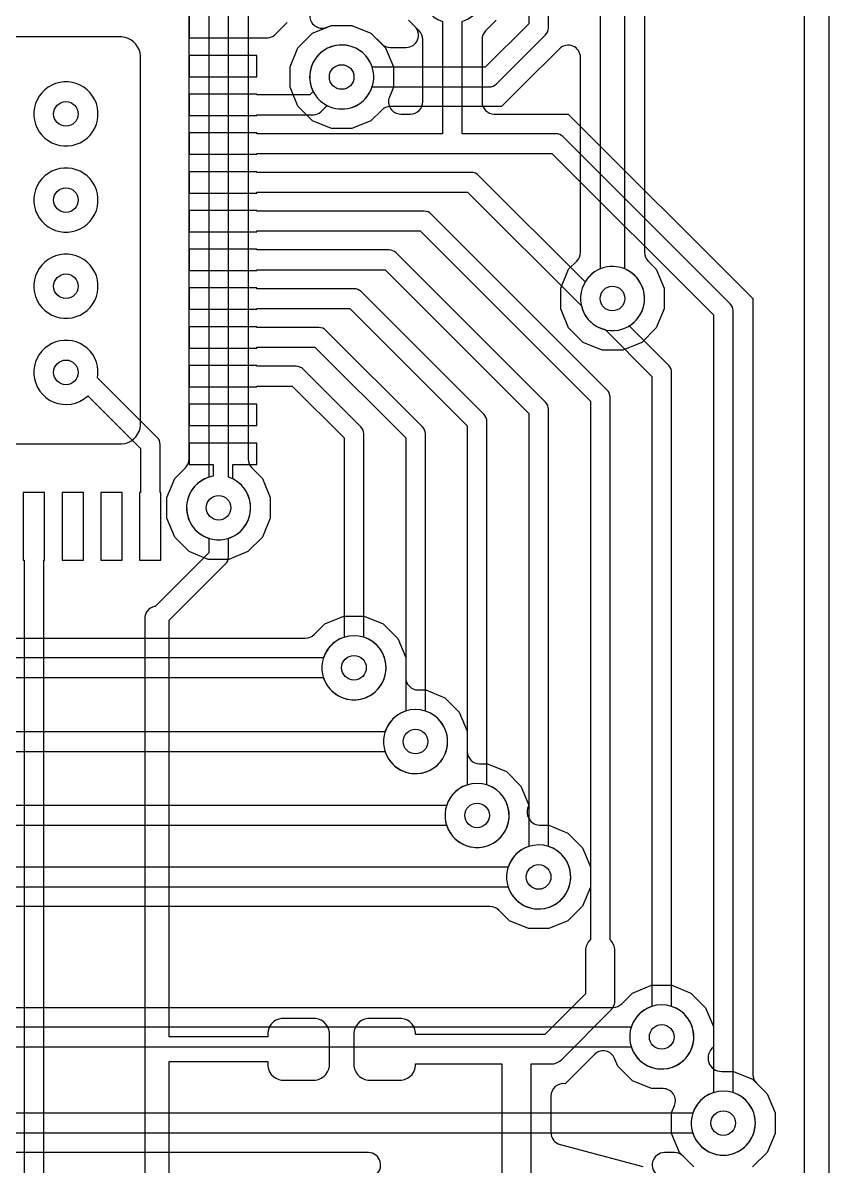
# Model space of a CAD drawing. Header units: millimetres. Extents: x -12.6 to 79.4, y -27 to 65.1.
# Drawn here: x 71.08 to 79.4, y 4.51 to 16.31 of the extents above; entities that cross this region are included whole.
import ezdxf

# ---------------------------------------------------------------- set-up
doc = ezdxf.new("R2010")
doc.units = ezdxf.units.MM

msp = doc.modelspace()

# ---------------------------------------------------------------- linework, layer by layer
at = {"layer": '16_copper'}
for points in [[(79.146, 3.439), (79.146, 34.696, 0.742194)], [(72.796, 16.371), (72.796, 16.151), (73.496, 16.151), (73.496, 16.154), (73.609, 16.154, 0.198912), (73.681, 16.184), (73.808, 16.311, 0.198912)], [(74.041, 16.379, 0.514611), (74.209, 16.259), (74.217, 16.261), (74.265, 16.281), (74.477, 16.281), (74.673, 16.2), (74.823, 16.05), (74.905, 15.854), (74.905, 15.642), (74.863, 15.541, 0.534518), (74.98, 15.366), (75.082, 15.366, 0.414214), (75.209, 15.493), (75.209, 16.135, 0.198912), (75.172, 16.225), (75.062, 16.335)], [(75.966, 16.335), (75.856, 16.225, 0.198912), (75.819, 16.135), (75.819, 15.493, 0.414214), (75.946, 15.366), (76.708, 15.366), (78.613, 13.461), (78.613, 5.455, 0.198912), (78.65, 5.365), (78.76, 5.255), (78.842, 5.059), (78.842, 4.847), (78.76, 4.651), (78.61, 4.501)], [(76.327, 1.295), (76.327, 5.563), (76.53, 5.563, 0.198912), (76.638, 5.607), (77.146, 6.115, 0.198912), (77.191, 6.223), (77.191, 6.731, 0.21284), (77.14, 6.844), (77.14, 12.446, 0.198912), (77.11, 12.518), (75.295, 14.333, 0.198912), (75.223, 14.363), (73.496, 14.363), (73.496, 14.371), (72.796, 14.371), (72.796, 14.151), (73.496, 14.151), (73.496, 14.159), (75.181, 14.159), (76.937, 12.404), (76.937, 6.844, 0.212289), (76.886, 6.731), (76.886, 6.286), (76.467, 5.867), (75.133, 5.867), (75.133, 5.889), (75.127, 5.92), (75.115, 5.949), (75.098, 5.975), (75.076, 5.997), (75.05, 6.014), (75.021, 6.026), (74.99, 6.033), (74.641, 6.033), (74.611, 6.026), (74.582, 6.014), (74.556, 5.997), (74.534, 5.975), (74.516, 5.949), (74.504, 5.92), (74.498, 5.889), (74.498, 5.541), (74.504, 5.51), (74.516, 5.481), (74.534, 5.455), (74.556, 5.433), (74.582, 5.416), (74.611, 5.404), (74.641, 5.397), (74.99, 5.397), (75.021, 5.404), (75.05, 5.416), (75.076, 5.433), (75.098, 5.455), (75.115, 5.481), (75.127, 5.51), (75.133, 5.541), (75.133, 5.563), (76.022, 5.563), (76.022, 1.415, 0.106224)], [(72.593, 0), (72.593, 5.588), (73.609, 5.588), (73.609, 5.541), (73.615, 5.51), (73.627, 5.481), (73.645, 5.455), (73.667, 5.433), (73.693, 5.416), (73.722, 5.404), (73.752, 5.397), (74.101, 5.397), (74.132, 5.404), (74.161, 5.416), (74.187, 5.433), (74.209, 5.455), (74.226, 5.481), (74.238, 5.51), (74.244, 5.541), (74.244, 5.889), (74.238, 5.92), (74.226, 5.949), (74.209, 5.975), (74.187, 5.997), (74.161, 6.014), (74.132, 6.026), (74.101, 6.033), (73.752, 6.033), (73.722, 6.026), (73.693, 6.014), (73.667, 5.997), (73.645, 5.975), (73.627, 5.949), (73.615, 5.92), (73.609, 5.889), (73.609, 5.842), (72.593, 5.842), (72.593, 10.143), (73.173, 10.723, 0.198912), (73.203, 10.795), (73.203, 10.988, 0.673019), (73.248, 11.6), (73.248, 11.751), (73.496, 11.751), (73.496, 11.971), (72.796, 11.971), (72.796, 11.751), (73.045, 11.751), (73.045, 11.629, 0.783234), (73, 10.988), (73, 10.837), (72.448, 10.285), (72.44, 10.284, 0.355417), (72.339, 10.16), (72.339, 0.017)], [(56.843, -12.846), (71.268, 1.579, 0.198912), (71.298, 1.651), (71.298, 10.761), (71.306, 10.761), (71.306, 11.461), (71.086, 11.461), (71.086, 10.761), (71.095, 10.761), (71.095, 1.693), (56.702, -12.7)], [(78.006, 4.501), (77.856, 4.651), (77.775, 4.847), (77.775, 5.059), (77.805, 5.133, 0.534518), (77.688, 5.309), (77.567, 5.309), (77.371, 5.39), (77.221, 5.54), (77.187, 5.621, 0.514568), (76.987, 5.667), (76.98, 5.662), (76.677, 5.359, 0.461423), (76.53, 5.232), (76.53, 4.855, 0.339457), (76.624, 4.733), (77.479, 4.504)]]:
    msp.add_lwpolyline(points, format="xyb", dxfattribs=at)
for points in [[(78.207, 13.293), (78.207, 5.268, 0.943616), (78.373, 4.628), (78.415, 4.64, 0.722243), (78.41, 5.268), (78.41, 13.335, 0.198912), (78.38, 13.407), (76.654, 15.133, 0.198912), (76.582, 15.163), (75.616, 15.163), (75.616, 16.322, 0.943616), (75.45, 16.962), (75.408, 16.95, 0.722243), (75.413, 16.322), (75.413, 15.163), (73.496, 15.163), (73.496, 15.171), (72.796, 15.171), (72.796, 14.951), (73.496, 14.951), (73.496, 14.959), (76.54, 14.959)], [(73.496, 15.359), (74.084, 15.359, 0.198912), (74.156, 15.389), (74.221, 15.454, 0.94362), (74.555, 16.023), (74.518, 16.045, 0.722243), (74.077, 15.597), (74.042, 15.563), (73.496, 15.563), (73.496, 15.571), (72.796, 15.571), (72.796, 15.351), (73.496, 15.351)], [(77.738, 5.517, 0.773262), (77.775, 6.157), (77.775, 12.7, 0.198912), (77.745, 12.772), (77.337, 13.18, 0.956546), (77.019, 13.759), (76.981, 13.737, 0.109124), (76.883, 13.634), (75.784, 14.733, 0.198912), (75.712, 14.763), (73.496, 14.763), (73.496, 14.771), (72.796, 14.771), (72.796, 14.551), (73.496, 14.551), (73.496, 14.559), (75.67, 14.559), (76.844, 13.386, 0.283453), (77.089, 13.141), (77.572, 12.658), (77.572, 6.157), (77.567, 6.155), (77.527, 6.139), (77.489, 6.117), (77.455, 6.091), (77.424, 6.06), (77.398, 6.026), (77.376, 5.988), (77.36, 5.948), (77.349, 5.907), (77.343, 5.864), (77.343, 5.82), (77.349, 5.777), (77.36, 5.736), (77.376, 5.696), (77.398, 5.658), (77.424, 5.624), (77.455, 5.593), (77.489, 5.567), (77.527, 5.545), (77.567, 5.529), (77.609, 5.517), (77.652, 5.512), (77.695, 5.512)], [(76.468, 7.168, 0.773262), (76.505, 7.808), (76.505, 12.319, 0.198912), (76.475, 12.391), (74.933, 13.933, 0.198912), (74.861, 13.963), (73.496, 13.963), (73.496, 13.971), (72.796, 13.971), (72.796, 13.751), (73.496, 13.751), (73.496, 13.759), (74.819, 13.759), (76.302, 12.277), (76.302, 7.808), (76.297, 7.806), (76.257, 7.79), (76.219, 7.768), (76.185, 7.742), (76.154, 7.711), (76.128, 7.677), (76.106, 7.639), (76.09, 7.599), (76.079, 7.558), (76.073, 7.515), (76.073, 7.471), (76.079, 7.428), (76.09, 7.387), (76.106, 7.347), (76.128, 7.309), (76.154, 7.275), (76.185, 7.244), (76.219, 7.218), (76.257, 7.196), (76.297, 7.18), (76.339, 7.168), (76.382, 7.163), (76.425, 7.163)], [(75.833, 7.803, 0.773262), (75.87, 8.443), (75.87, 12.192, 0.198912), (75.84, 12.264), (74.571, 13.533, 0.198912), (74.499, 13.563), (73.496, 13.563), (73.496, 13.571), (72.796, 13.571), (72.796, 13.351), (73.496, 13.351), (73.496, 13.359), (74.457, 13.359), (75.667, 12.15), (75.667, 8.443), (75.662, 8.441), (75.622, 8.425), (75.584, 8.403), (75.55, 8.377), (75.519, 8.346), (75.493, 8.312), (75.471, 8.274), (75.455, 8.234), (75.444, 8.193), (75.438, 8.15), (75.438, 8.106), (75.444, 8.063), (75.455, 8.022), (75.471, 7.982), (75.493, 7.944), (75.519, 7.91), (75.55, 7.879), (75.584, 7.853), (75.622, 7.831), (75.662, 7.815), (75.704, 7.803), (75.747, 7.798), (75.79, 7.798)], [(75.198, 8.565, 0.773262), (75.235, 9.205), (75.235, 12.065, 0.198912), (75.205, 12.137), (74.209, 13.133, 0.198912), (74.137, 13.163), (73.496, 13.163), (73.496, 13.171), (72.796, 13.171), (72.796, 12.951), (73.496, 12.951), (73.496, 12.959), (74.095, 12.959), (75.032, 12.023), (75.032, 9.205), (75.027, 9.203), (74.987, 9.187), (74.949, 9.165), (74.915, 9.139), (74.884, 9.108), (74.858, 9.074), (74.836, 9.036), (74.82, 8.996), (74.809, 8.955), (74.803, 8.912), (74.803, 8.868), (74.809, 8.825), (74.82, 8.784), (74.836, 8.744), (74.858, 8.706), (74.884, 8.672), (74.915, 8.641), (74.949, 8.615), (74.987, 8.593), (75.027, 8.577), (75.069, 8.565), (75.112, 8.56), (75.155, 8.56)], [(72.506, 11.461), (72.498, 11.461), (72.498, 11.957, 0.198912), (72.468, 12.029), (71.852, 12.645), (71.852, 12.645), (71.857, 12.678, 1), (71.196, 12.722), (71.196, 12.678, 0.621839), (71.745, 12.451), (71.752, 12.458), (72.295, 11.915), (72.295, 11.461), (72.286, 11.461), (72.286, 10.761), (72.506, 10.761)], [(74.563, 9.327, 0.773262), (74.6, 9.967), (74.6, 12.065, 0.198912), (74.57, 12.137), (73.974, 12.733, 0.198912), (73.902, 12.763), (73.496, 12.763), (73.496, 12.771), (72.796, 12.771), (72.796, 12.551), (73.496, 12.551), (73.496, 12.559), (73.86, 12.559), (74.397, 12.023), (74.397, 9.967), (74.392, 9.965), (74.352, 9.949), (74.314, 9.927), (74.28, 9.901), (74.249, 9.87), (74.223, 9.836), (74.201, 9.798), (74.185, 9.758), (74.174, 9.717), (74.168, 9.674), (74.168, 9.63), (74.174, 9.587), (74.185, 9.546), (74.201, 9.506), (74.223, 9.468), (74.249, 9.434), (74.28, 9.403), (74.314, 9.377), (74.352, 9.355), (74.392, 9.339), (74.434, 9.327), (74.477, 9.322), (74.52, 9.322)]]:
    msp.add_lwpolyline(points, format="xyb", close=True, dxfattribs=at)
msp.add_lwpolyline([(68.29, 11.961), (72.103, 11.961), (72.136, 11.966), (72.167, 11.976), (72.196, 11.991), (72.223, 12.011), (72.247, 12.034), (72.266, 12.061), (72.281, 12.09), (72.291, 12.122), (72.296, 12.154), (72.296, 15.968), (72.291, 16), (72.281, 16.032), (72.266, 16.061), (72.247, 16.088), (72.223, 16.111), (72.196, 16.131), (72.167, 16.146), (72.136, 16.156), (72.103, 16.161), (68.29, 16.161)], dxfattribs=at)
for points in [[(73.496, 15.971), (72.796, 15.971), (72.796, 15.751), (73.496, 15.751)], [(71.591, 15.042), (71.633, 15.054), (71.673, 15.07), (71.71, 15.092), (71.745, 15.118), (71.775, 15.149), (71.802, 15.183), (71.823, 15.221), (71.84, 15.261), (71.851, 15.302), (71.857, 15.345), (71.857, 15.389), (71.851, 15.432), (71.84, 15.473), (71.823, 15.513), (71.802, 15.551), (71.775, 15.585), (71.745, 15.616), (71.71, 15.642), (71.673, 15.664), (71.633, 15.68), (71.591, 15.692), (71.548, 15.697), (71.505, 15.697), (71.462, 15.692), (71.42, 15.68), (71.38, 15.664), (71.343, 15.642), (71.308, 15.616), (71.278, 15.585), (71.251, 15.551), (71.23, 15.513), (71.213, 15.473), (71.202, 15.432), (71.196, 15.389), (71.196, 15.345), (71.202, 15.302), (71.213, 15.261), (71.23, 15.221), (71.251, 15.183), (71.278, 15.149), (71.308, 15.118), (71.343, 15.092), (71.38, 15.07), (71.42, 15.054), (71.462, 15.042), (71.505, 15.037), (71.548, 15.037)], [(71.591, 14.153), (71.633, 14.165), (71.673, 14.181), (71.71, 14.203), (71.745, 14.229), (71.775, 14.26), (71.802, 14.294), (71.823, 14.332), (71.84, 14.372), (71.851, 14.413), (71.857, 14.456), (71.857, 14.5), (71.851, 14.543), (71.84, 14.584), (71.823, 14.624), (71.802, 14.662), (71.775, 14.696), (71.745, 14.727), (71.71, 14.753), (71.673, 14.775), (71.633, 14.791), (71.591, 14.803), (71.548, 14.808), (71.505, 14.808), (71.462, 14.803), (71.42, 14.791), (71.38, 14.775), (71.343, 14.753), (71.308, 14.727), (71.278, 14.696), (71.251, 14.662), (71.23, 14.624), (71.213, 14.584), (71.202, 14.543), (71.196, 14.5), (71.196, 14.456), (71.202, 14.413), (71.213, 14.372), (71.23, 14.332), (71.251, 14.294), (71.278, 14.26), (71.308, 14.229), (71.343, 14.203), (71.38, 14.181), (71.42, 14.165), (71.462, 14.153), (71.505, 14.148), (71.548, 14.148)], [(71.591, 13.264), (71.633, 13.276), (71.673, 13.292), (71.71, 13.314), (71.745, 13.34), (71.775, 13.371), (71.802, 13.405), (71.823, 13.443), (71.84, 13.483), (71.851, 13.524), (71.857, 13.567), (71.857, 13.611), (71.851, 13.654), (71.84, 13.695), (71.823, 13.735), (71.802, 13.773), (71.775, 13.807), (71.745, 13.838), (71.71, 13.864), (71.673, 13.886), (71.633, 13.902), (71.591, 13.914), (71.548, 13.919), (71.505, 13.919), (71.462, 13.914), (71.42, 13.902), (71.38, 13.886), (71.343, 13.864), (71.308, 13.838), (71.278, 13.807), (71.251, 13.773), (71.23, 13.735), (71.213, 13.695), (71.202, 13.654), (71.196, 13.611), (71.196, 13.567), (71.202, 13.524), (71.213, 13.483), (71.23, 13.443), (71.251, 13.405), (71.278, 13.371), (71.308, 13.34), (71.343, 13.314), (71.38, 13.292), (71.42, 13.276), (71.462, 13.264), (71.505, 13.259), (71.548, 13.259)], [(73.496, 12.371), (72.796, 12.371), (72.796, 12.151), (73.496, 12.151)], [(71.706, 11.461), (71.486, 11.461), (71.486, 10.761), (71.706, 10.761)], [(72.106, 11.461), (71.886, 11.461), (71.886, 10.761), (72.106, 10.761)]]:
    msp.add_lwpolyline(points, close=True, dxfattribs=at)
at = {"layer": '1_copper'}
for points in [[(79.146, 3.439), (79.146, 34.696, 0.742194)], [(77.038, 28.931), (77.038, 13.767), (77.019, 13.759), (76.981, 13.737), (76.947, 13.711), (76.916, 13.68), (76.89, 13.646), (76.868, 13.608), (76.852, 13.568), (76.841, 13.527), (76.835, 13.484), (76.835, 13.44), (76.841, 13.397), (76.852, 13.356), (76.868, 13.316), (76.89, 13.278), (76.916, 13.244), (76.947, 13.213), (76.981, 13.187), (77.019, 13.165), (77.059, 13.149), (77.101, 13.137), (77.144, 13.132), (77.187, 13.132), (77.23, 13.137, 0.740841), (77.292, 13.767), (77.292, 28.999, 0.265362)], [(77.495, 28.858), (77.495, 13.939, 0.198912), (77.533, 13.849), (77.617, 13.764), (77.699, 13.568), (77.699, 13.356), (77.617, 13.16), (77.467, 13.01), (77.271, 12.929), (77.059, 12.929), (76.863, 13.01), (76.713, 13.16), (76.632, 13.356), (76.632, 13.568), (76.713, 13.764), (76.798, 13.849, 0.198912), (76.835, 13.939), (76.835, 15.95, 0.668179), (76.618, 16.04), (76.237, 15.659), (76.021, 15.443), (74.873, 15.443, 0.198912), (74.784, 15.406), (74.673, 15.296), (74.477, 15.215), (74.265, 15.215), (74.069, 15.296), (73.919, 15.446), (73.838, 15.642), (73.838, 15.854), (73.919, 16.05), (74.069, 16.2), (74.265, 16.281), (74.477, 16.281), (74.673, 16.2), (74.784, 16.09, 0.198912), (74.873, 16.053), (75.037, 16.053, 0.668185), (75.127, 16.27), (75.062, 16.335)], [(76.302, 24.069), (76.302, 16.298), (75.853, 15.85), (74.686, 15.85), (74.685, 15.854), (74.668, 15.894), (74.646, 15.932), (74.62, 15.966), (74.589, 15.997), (74.555, 16.023), (74.518, 16.045), (74.478, 16.061), (74.436, 16.073), (74.393, 16.078), (74.35, 16.078), (74.307, 16.073), (74.265, 16.061), (74.225, 16.045), (74.187, 16.023), (74.153, 15.997), (74.122, 15.966), (74.096, 15.932), (74.074, 15.894), (74.058, 15.854), (74.047, 15.813), (74.041, 15.77), (74.041, 15.726), (74.047, 15.683), (74.058, 15.642), (74.074, 15.602), (74.096, 15.564), (74.122, 15.53), (74.153, 15.499), (74.187, 15.473), (74.225, 15.451), (74.265, 15.435), (74.307, 15.423), (74.35, 15.418), (74.393, 15.418), (74.436, 15.423, 0.271945), (74.686, 15.646), (75.895, 15.646, 0.198912), (75.967, 15.676), (76.475, 16.184, 0.198912), (76.505, 16.256), (76.505, 24.069, 0.943616)], [(73, 18.963), (73, 11.618), (72.995, 11.616), (72.955, 11.6), (72.917, 11.578), (72.883, 11.552), (72.852, 11.521), (72.826, 11.487), (72.804, 11.449), (72.788, 11.409), (72.777, 11.368), (72.771, 11.325), (72.771, 11.281), (72.777, 11.238), (72.788, 11.197), (72.804, 11.157), (72.826, 11.119), (72.852, 11.085), (72.883, 11.054), (72.917, 11.028), (72.955, 11.006), (72.995, 10.99), (73.037, 10.978), (73.08, 10.973), (73.123, 10.973), (73.166, 10.978, 0.773262), (73.203, 11.618), (73.203, 18.963, 0.954409)], [(73.406, 18.766), (73.406, 11.805, 0.198917), (73.443, 11.715), (73.553, 11.605), (73.635, 11.409), (73.635, 11.197), (73.553, 11.001), (73.403, 10.851), (73.207, 10.77), (72.995, 10.77), (72.799, 10.851), (72.649, 11.001), (72.568, 11.197), (72.568, 11.409), (72.649, 11.605), (72.759, 11.715, 0.198917), (72.796, 11.805), (72.796, 18.766, 0.198917)], [(60.656, 9.957), (73.996, 9.957, 0.198912), (74.086, 9.994), (74.196, 10.104), (74.392, 10.185), (74.604, 10.185), (74.8, 10.104), (74.95, 9.954), (75.032, 9.758), (75.032, 9.55, 0.414214), (75.159, 9.423), (75.239, 9.423), (75.435, 9.342), (75.585, 9.192), (75.667, 8.996), (75.667, 8.788, 0.414214), (75.794, 8.661), (75.874, 8.661), (76.07, 8.58), (76.22, 8.43), (76.302, 8.234, 0.5916), (76.429, 8.026), (76.509, 8.026), (76.705, 7.945), (76.855, 7.795), (76.937, 7.599), (76.937, 7.387), (76.855, 7.191), (76.705, 7.041), (76.509, 6.96), (76.297, 6.96), (76.101, 7.041), (75.991, 7.151, 0.198912), (75.901, 7.188), (61.723, 7.188, 0.198912)], [(57.425, -9.597), (59.33, -7.692, 0.198912), (59.36, -7.62), (59.36, 8.086), (60.824, 9.55), (74.184, 9.55, 0.943616), (74.823, 9.717), (74.812, 9.758, 0.722243), (74.184, 9.754), (60.782, 9.754, 0.198912), (60.71, 9.724), (59.186, 8.2, 0.198912), (59.157, 8.128), (59.157, -7.578), (57.311, -9.423)], [(57.552, -10.232), (59.838, -7.946, 0.198912), (59.868, -7.874), (59.868, 7.705), (60.951, 8.788), (74.819, 8.788, 0.943616), (75.458, 8.955), (75.447, 8.996, 0.722243), (74.819, 8.992), (60.909, 8.992, 0.198912), (60.837, 8.962), (59.694, 7.819, 0.198912), (59.665, 7.747), (59.665, -7.832), (57.438, -10.058)], [(54.631, -16.836), (60.346, -11.121, 0.198912), (60.376, -11.049), (60.376, 7.197), (61.205, 8.026), (75.454, 8.026, 0.943616), (76.093, 8.193), (76.082, 8.234, 0.722243), (75.454, 8.23), (61.163, 8.23, 0.198912), (61.091, 8.2), (60.202, 7.311, 0.198912), (60.173, 7.239), (60.173, -11.007), (54.517, -16.662)], [(55.253, -17.357), (60.854, -11.756, 0.198912), (60.884, -11.684), (60.884, 6.689), (61.586, 7.391), (76.089, 7.391, 0.943616), (76.728, 7.558), (76.717, 7.599, 0.722243), (76.089, 7.595), (61.544, 7.595, 0.198912), (61.472, 7.565), (60.71, 6.803, 0.198912), (60.681, 6.731), (60.681, -11.642), (55.109, -17.213, 0.208709)], [(61.62, -12.267), (61.62, 5.079), (61.836, 5.295), (61.836, 5.295), (62.472, 5.931), (62.472, 5.931), (62.688, 6.147), (77.171, 6.147, 0.198912), (77.261, 6.184), (77.371, 6.294), (77.567, 6.375), (77.779, 6.375), (77.975, 6.294), (78.125, 6.144), (78.207, 5.948), (78.207, 5.736, 0.731247), (78.293, 5.486), (78.414, 5.486), (78.61, 5.405), (78.76, 5.255), (78.842, 5.059), (78.842, 4.847), (78.76, 4.651), (78.61, 4.501)], [(55.647, -18.868), (61.997, -12.518, 0.198912), (62.027, -12.446), (62.027, 4.911), (62.856, 5.74), (77.359, 5.74, 0.943616), (77.998, 5.907), (77.987, 5.948, 0.722243), (77.359, 5.944), (62.814, 5.944, 0.198912), (62.742, 5.914), (61.853, 5.025, 0.198912), (61.824, 4.953), (61.824, -12.404), (55.533, -18.694)], [(56.713, -19.032), (62.65, -13.095, 0.198912), (62.687, -13.005), (62.687, -12.7, 0.161412), (62.662, -12.624), (62.662, 4.149), (63.364, 4.851), (77.994, 4.851, 0.943616), (78.633, 5.018), (78.622, 5.059, 0.722243), (77.994, 5.055), (63.322, 5.055, 0.198912), (63.25, 5.025), (62.488, 4.263, 0.198912), (62.459, 4.191), (62.459, -12.625), (62.447, -12.642, 0.120111), (62.433, -12.7), (62.433, -12.952), (56.533, -18.852)], [(74.71, 4.411, 0.767326), (74.647, 4.648), (63.501, 4.648, 0.198912), (63.411, 4.611), (62.902, 4.102, 0.198912)], [(78.006, 4.501), (77.896, 4.611, 0.198912), (77.806, 4.648), (77.702, 4.648, 0.767326), (77.639, 4.411)]]:
    msp.add_lwpolyline(points, format="xyb", dxfattribs=at)
at = {"layer": 'drills_via_1_16'}
for centre in [(74.371, 15.748), (71.526, 15.367), (71.526, 14.478), (71.526, 13.589), (77.165, 13.462), (71.526, 12.7), (73.101, 11.303), (74.498, 9.652), (75.133, 8.89), (75.768, 8.128), (76.403, 7.493), (77.673, 5.842), (78.308, 4.953)]:
    msp.add_circle(centre, 0.127, dxfattribs=at)
at = {"layer": 'outline'}
msp.add_lwpolyline([(15.196, -27.026), (51.506, -27.026), (51.694, -27.017), (51.881, -26.993), (52.065, -26.952), (52.245, -26.895), (52.419, -26.823), (52.586, -26.736), (52.745, -26.635), (52.894, -26.52), (53.033, -26.393), (78.88, -0.521), (78.984, -0.407), (79.079, -0.284), (79.162, -0.153), (79.234, -0.015), (79.293, 0.128), (79.34, 0.276), (79.373, 0.427), (79.394, 0.581), (79.4, 0.736), (79.4, 37.207)], dxfattribs=at)

doc.saveas('drawing.dxf')
